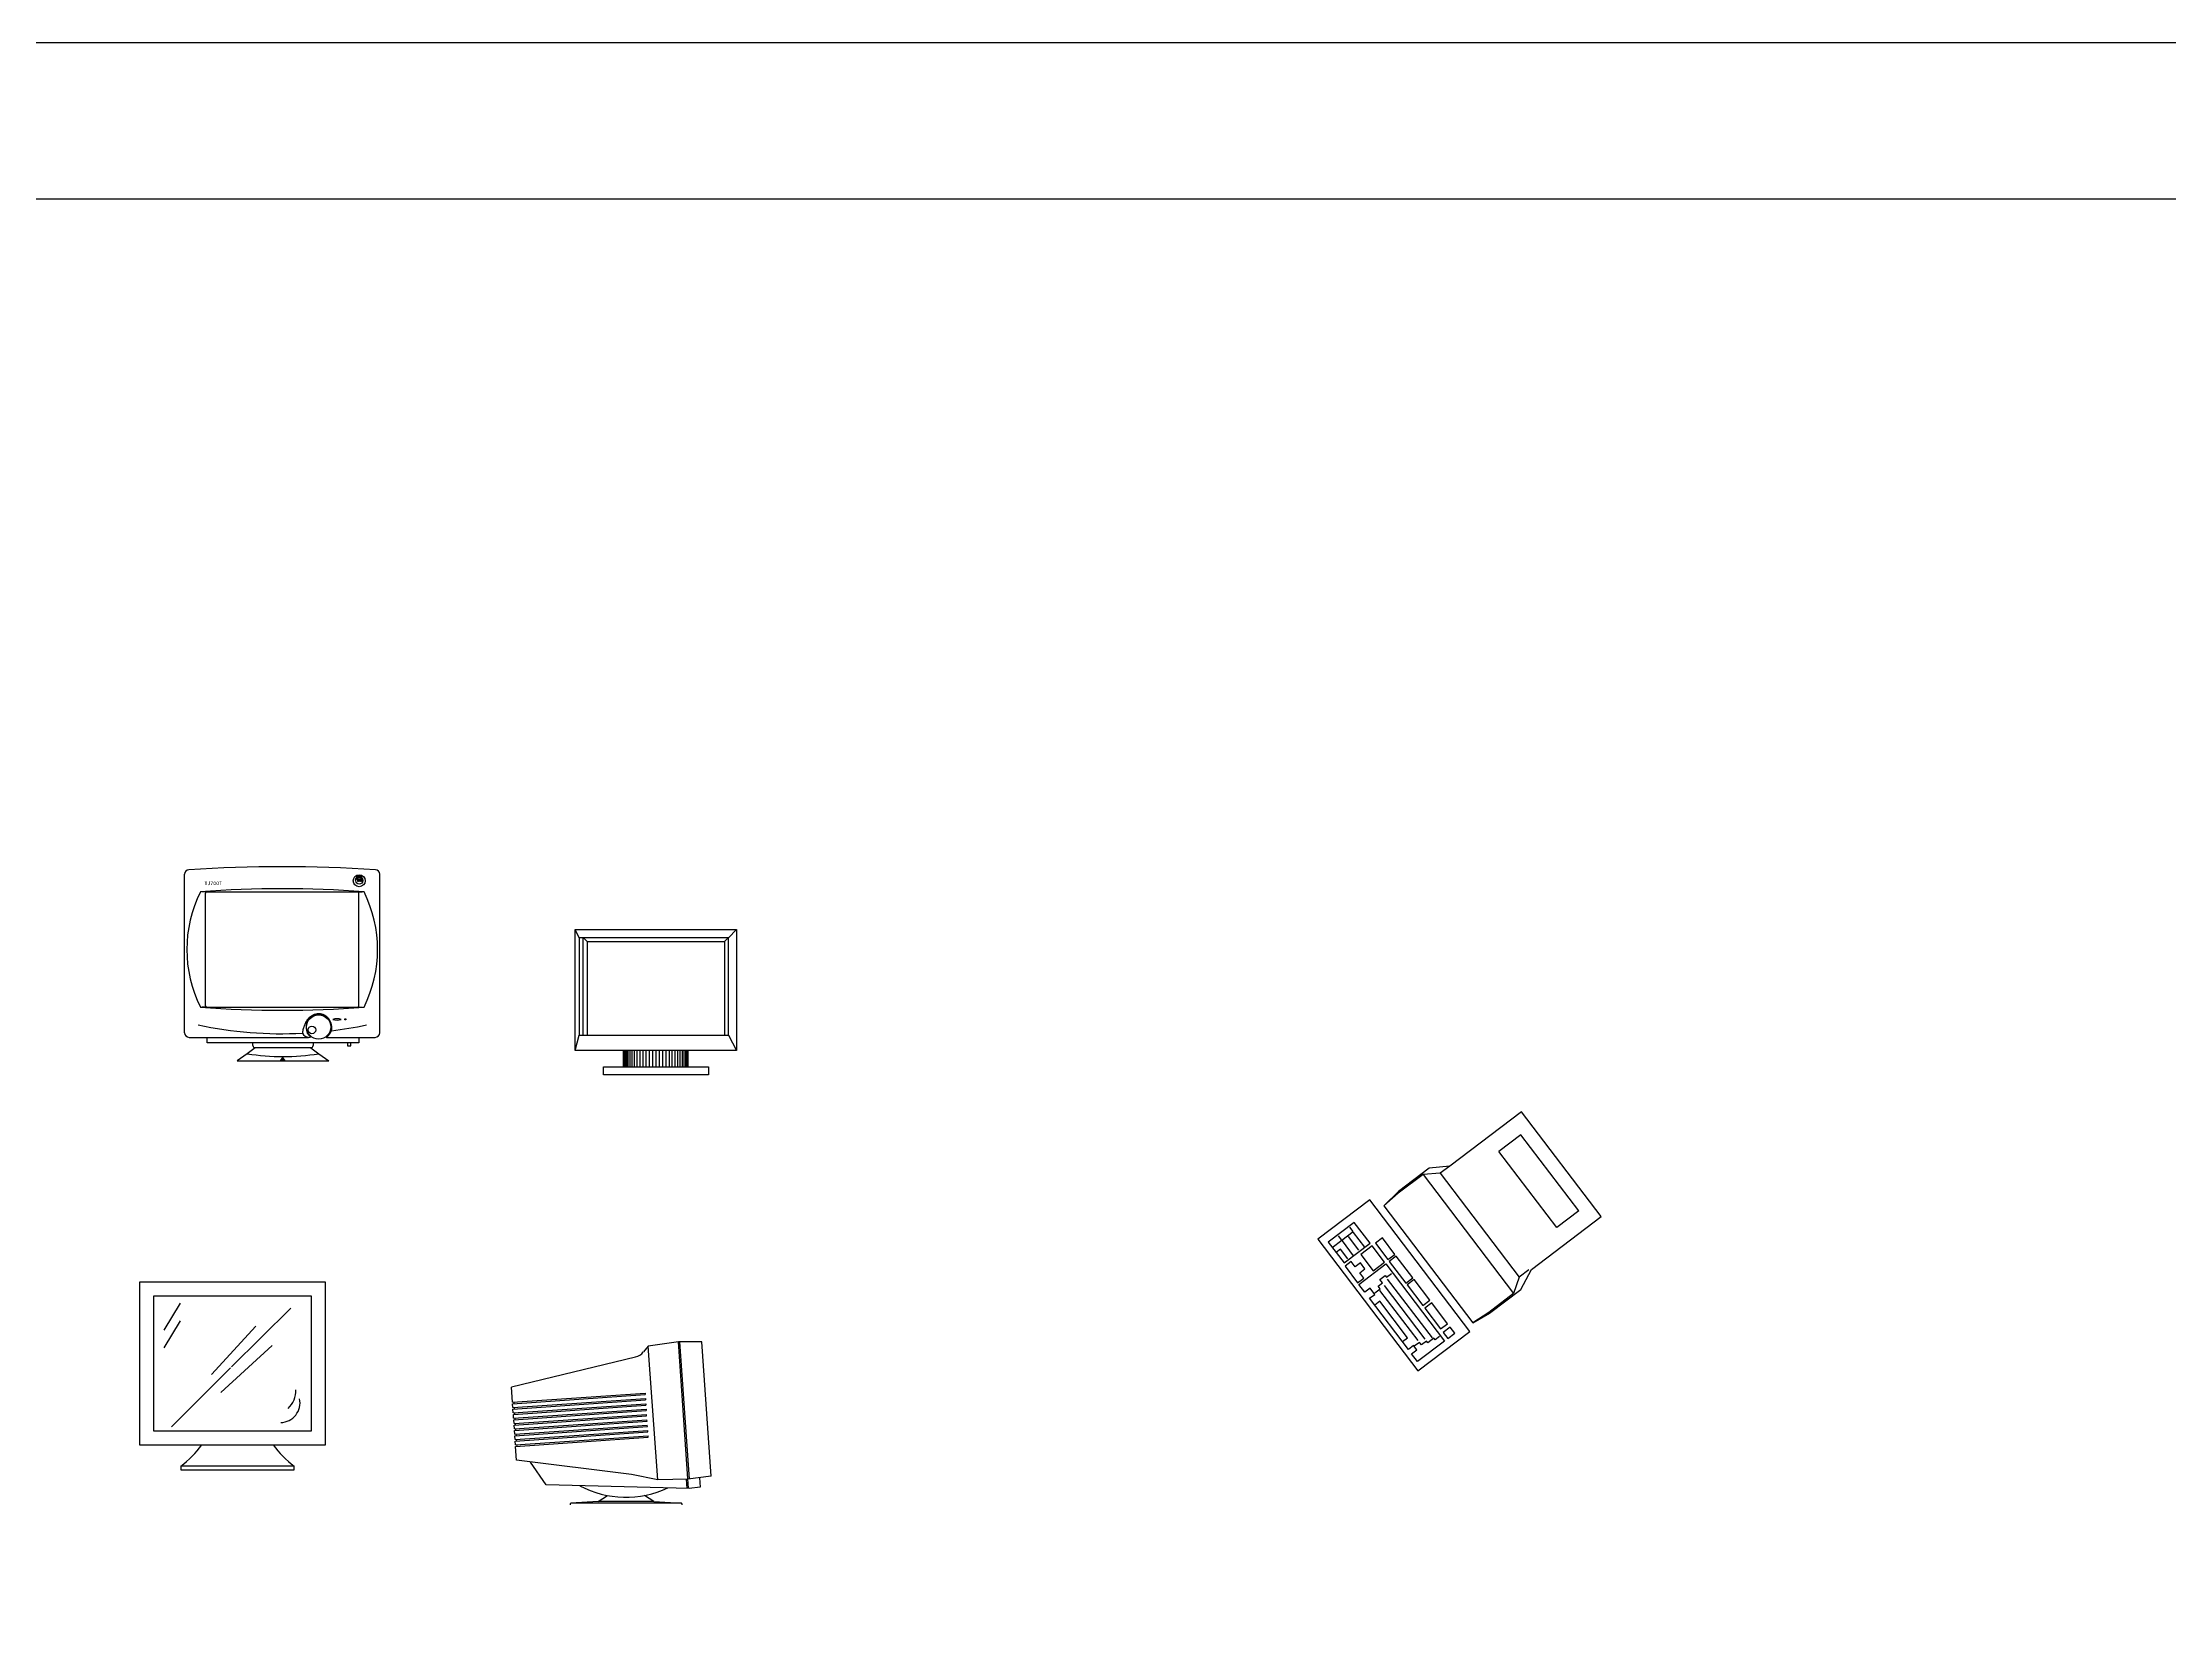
# Model space of a CAD drawing. Header units: inches. Extents: x 11.8 to 54.3, y 10.8 to 35.6.
# Drawn here: x 25.237 to 29.811, y 32.249 to 35.624 of the extents above; entities that cross this region are included whole.
import ezdxf

# ---------------------------------------------------------------- set-up
doc = ezdxf.new("R2010")
doc.units = ezdxf.units.IN
doc.header["$MEASUREMENT"] = 0
for name, color, linetype in [('02', 2, 'Continuous'), ('8', 8, 'Continuous'), ('kadrbm', 4, 'Continuous')]:
    doc.layers.add(name, color=color, linetype=linetype)
doc.styles.add('ROMANS', font='SimSun.ttf', dxfattribs={"height": 150})

# ---------------------------------------------------------------- blocks, each defined once
blk = doc.blocks.new('kadrbm')
at = {"layer": 'kadrbm', "color": 4}
blk.add_lwpolyline([(0, 0), (0, 24.7972), (21, 24.7972), (21, 0), (0, 0)], close=True, dxfattribs=at)
blk.add_lwpolyline([(20.6631, 0.3257), (20.6631, 24.4603), (0.3369, 24.4603), (0.3369, 0.3257), (20.6631, 0.3257)], dxfattribs=at)

msp = doc.modelspace()

# ---------------------------------------------------------------- hatches: boundary and pattern name
at = {"layer": '8'}
msp.add_hatch(color=256, dxfattribs=at).paths.add_polyline_path([(25.8046, 33.5062, -1), (25.8566, 33.5062, -0.260419), (25.8442, 33.484), (25.8458, 33.484, 0.381069), (25.8544, 33.5187, 0.513336), (25.8106, 33.5243, 0.418625), (25.813, 33.4846), (25.809, 33.484), (25.817, 33.484, -0.260419)])
h = msp.add_hatch(color=256, dxfattribs=at)
h.paths.add_polyline_path([(25.7489, 33.4337), (25.752, 33.4337), (25.7539, 33.4406)])
h.paths.add_polyline_path([(25.7539, 33.4406), (25.7559, 33.4337), (25.7589, 33.4337)])

# ---------------------------------------------------------------- linework, layer by layer
at = {"layer": '02'}
for p, q in [((25.5422, 33.494), (25.5422, 33.8347)), ((25.9622, 33.494), (25.9622, 33.8347)), ((25.5872, 33.552), (25.5872, 33.794)), ((25.5902, 33.797), (25.9142, 33.797)), ((25.9172, 33.552), (25.9172, 33.794)), ((26.3822, 33.4557), (26.3822, 33.7163)), ((26.3822, 33.7163), (26.7296, 33.7163)), ((26.3908, 33.6981), (26.3822, 33.7163)), ((26.7296, 33.7163), (26.7122, 33.6981)), ((26.7296, 33.7163), (26.7296, 33.4557)), ((26.3908, 33.6981), (26.3908, 33.4885)), ((26.7122, 33.6981), (26.3908, 33.6981)), ((26.3994, 33.4885), (26.3994, 33.6981)), ((26.4004, 33.6981), (26.4082, 33.6903)), ((26.4082, 33.6903), (26.7036, 33.6903)), ((26.4082, 33.6903), (26.4082, 33.4885)), ((26.7036, 33.6903), (26.7112, 33.6981)), ((26.7036, 33.6903), (26.7036, 33.4885)), ((26.7122, 33.4885), (26.7122, 33.6981)), ((25.5902, 33.549), (25.9142, 33.549)), ((26.3822, 33.4557), (26.3908, 33.4885)), ((26.3908, 33.4885), (26.7122, 33.4885)), ((26.7122, 33.4885), (26.7296, 33.4557)), ((25.5522, 33.484), (25.809, 33.484)), ((25.591, 33.472), (25.591, 33.484)), ((25.9168, 33.472), (25.591, 33.472)), ((25.6771, 33.4487), (25.6553, 33.4337)), ((25.6943, 33.4616), (25.6771, 33.4487)), ((25.6893, 33.4666), (25.6893, 33.472)), ((25.8136, 33.4616), (25.6943, 33.4616)), ((25.809, 33.484), (25.813, 33.4846)), ((25.8136, 33.4616), (25.8307, 33.4487)), ((25.8186, 33.472), (25.8186, 33.4666)), ((25.8307, 33.4487), (25.8525, 33.4337)), ((25.8475, 33.4839), (25.9522, 33.484)), ((25.9168, 33.484), (25.9168, 33.472)), ((26.7296, 33.4557), (26.3822, 33.4557)), ((26.4864, 33.4209), (26.4864, 33.4557)), ((26.4868, 33.4557), (26.4868, 33.4209)), ((26.4878, 33.4557), (26.4878, 33.4209)), ((26.4898, 33.4557), (26.4898, 33.4209)), ((26.4924, 33.4557), (26.4924, 33.4209)), ((26.4956, 33.4557), (26.4956, 33.4209)), ((26.4996, 33.4557), (26.4996, 33.4209)), ((26.5042, 33.4557), (26.5042, 33.4209)), ((26.5094, 33.4557), (26.5094, 33.4209)), ((26.515, 33.4557), (26.515, 33.4209)), ((26.5212, 33.4557), (26.5212, 33.4209)), ((26.5276, 33.4557), (26.5276, 33.4209)), ((26.5344, 33.4557), (26.5344, 33.4209)), ((26.5414, 33.4557), (26.5414, 33.4209)), ((26.5486, 33.4557), (26.5486, 33.4209)), ((26.5558, 33.4557), (26.5558, 33.4209)), ((26.5632, 33.4557), (26.5632, 33.4209)), ((26.5704, 33.4557), (26.5704, 33.4209)), ((26.5774, 33.4557), (26.5774, 33.4209)), ((26.5842, 33.4557), (26.5842, 33.4209)), ((26.5906, 33.4557), (26.5906, 33.4209)), ((26.5968, 33.4557), (26.5968, 33.4209)), ((26.6024, 33.4557), (26.6024, 33.4209)), ((26.6076, 33.4557), (26.6076, 33.4209)), ((26.6122, 33.4557), (26.6122, 33.4209)), ((26.616, 33.4557), (26.616, 33.4209)), ((26.6194, 33.4557), (26.6194, 33.4209)), ((26.622, 33.4557), (26.622, 33.4209)), ((26.6238, 33.4557), (26.6238, 33.4209)), ((26.625, 33.4557), (26.625, 33.4209)), ((26.6254, 33.4209), (26.6254, 33.4557)), ((25.6553, 33.4337), (25.8525, 33.4337)), ((25.7489, 33.4337), (25.7539, 33.4406)), ((25.7539, 33.4406), (25.752, 33.4337)), ((25.7539, 33.4406), (25.7559, 33.4337)), ((25.7589, 33.4337), (25.7539, 33.4406)), ((26.443, 33.4037), (26.443, 33.4209)), ((26.443, 33.4209), (26.6688, 33.4209)), ((26.6688, 33.4037), (26.443, 33.4037)), ((26.6688, 33.4209), (26.6688, 33.4037)), ((28.4175, 33.324), (28.2637, 33.2072)), ((28.5888, 33.0984), (28.4175, 33.324)), ((28.4163, 33.2746), (28.3691, 33.2387)), ((28.5409, 33.1105), (28.4163, 33.2746)), ((28.4937, 33.0747), (28.3691, 33.2387)), ((28.2061, 33.1893), (28.1528, 33.1488)), ((28.2189, 33.2023), (28.1533, 33.1524)), ((28.2432, 33.1916), (28.2061, 33.1893)), ((28.2061, 33.1893), (28.4008, 32.933)), ((28.2637, 33.2072), (28.2189, 33.2023)), ((28.2637, 33.2072), (28.2432, 33.1916)), ((28.2432, 33.1916), (28.413, 32.9681)), ((28.0915, 33.1348), (27.9796, 33.0499)), ((28.3067, 32.8515), (28.0915, 33.1348)), ((28.1533, 33.1524), (28.1216, 33.1219)), ((28.1528, 33.1488), (28.1216, 33.1219)), ((28.1216, 33.1219), (28.3132, 32.8697)), ((28.058, 33.0859), (28.0021, 33.0435)), ((28.0554, 33.0663), (28.0483, 33.0756)), ((28.092, 33.0412), (28.058, 33.0859)), ((28.4391, 32.9847), (28.5888, 33.0984)), ((28.5409, 33.1105), (28.4937, 33.0747)), ((27.9796, 33.0499), (28.1948, 32.7665)), ((28.0021, 33.0435), (28.0361, 32.9987)), ((28.0106, 33.0323), (28.0311, 33.0479)), ((28.0311, 33.0479), (28.024, 33.0572)), ((28.0311, 33.0479), (28.0554, 33.0663)), ((28.0566, 33.0143), (28.0325, 33.046)), ((28.0361, 32.9987), (28.092, 33.0412)), ((28.0682, 33.0261), (28.0456, 33.0559)), ((28.0808, 33.0327), (28.0568, 33.0644)), ((28.0963, 33.0356), (28.072, 33.0172)), ((28.1232, 33.0002), (28.0963, 33.0356)), ((28.1186, 33.0526), (28.1037, 33.0413)), ((28.1037, 33.0413), (28.1306, 33.0059)), ((28.1455, 33.0172), (28.1186, 33.0526)), ((28.0284, 33.0282), (28.0191, 33.0211)), ((28.044, 33.0077), (28.0284, 33.0282)), ((28.0515, 33.0016), (28.0385, 32.9917)), ((28.0385, 32.9917), (28.0654, 32.9563)), ((28.06, 32.9904), (28.0515, 33.0016)), ((28.0712, 32.9989), (28.06, 32.9904)), ((28.0682, 32.9526), (28.126, 32.9965)), ((28.0699, 32.9774), (28.0811, 32.9859)), ((28.0811, 32.9859), (28.0712, 32.9989)), ((28.072, 33.0172), (28.0989, 32.9818)), ((28.0989, 32.9818), (28.1232, 33.0002)), ((28.126, 32.9965), (28.252, 32.8306)), ((28.1306, 33.0059), (28.1455, 33.0172)), ((28.1484, 33.0135), (28.1335, 33.0021)), ((28.1335, 33.0021), (28.1689, 32.9555)), ((28.1838, 32.9669), (28.1484, 33.0135)), ((28.4167, 32.9419), (28.4391, 32.9847)), ((25.4451, 32.9574), (25.4451, 32.6074)), ((25.8451, 32.9574), (25.4451, 32.9574)), ((25.8451, 32.6074), (25.8451, 32.9574)), ((28.0654, 32.9563), (28.0784, 32.9662)), ((28.081, 32.9358), (28.0682, 32.9526)), ((28.0784, 32.9662), (28.0699, 32.9774)), ((28.0921, 32.9443), (28.081, 32.9358)), ((28.1021, 32.9312), (28.0921, 32.9443)), ((28.1025, 32.9345), (28.1137, 32.943)), ((28.1094, 32.9486), (28.1188, 32.9557)), ((28.1137, 32.943), (28.1094, 32.9486)), ((28.1131, 32.9632), (28.1243, 32.9716)), ((28.1188, 32.9557), (28.1131, 32.9632)), ((28.1954, 32.8316), (28.1132, 32.9397)), ((28.2108, 32.8345), (28.123, 32.9501)), ((28.1243, 32.9716), (28.1271, 32.9679)), ((28.1271, 32.9679), (28.1383, 32.9764)), ((28.2262, 32.8374), (28.1299, 32.9642)), ((28.1689, 32.9555), (28.1838, 32.9669)), ((28.1866, 32.9631), (28.1717, 32.9518)), ((28.1717, 32.9518), (28.2057, 32.9071)), ((28.2206, 32.9184), (28.1866, 32.9631)), ((28.3491, 32.8905), (28.4167, 32.9419)), ((28.413, 32.9681), (28.4008, 32.933)), ((28.4335, 32.9837), (28.413, 32.9681)), ((25.4751, 32.9274), (25.4751, 32.6374)), ((25.8151, 32.9274), (25.4751, 32.9274)), ((25.5328, 32.9121), (25.4974, 32.8545)), ((25.771, 32.9016), (25.643, 32.7752)), ((25.8151, 32.6374), (25.8151, 32.9274)), ((28.0909, 32.9228), (28.1021, 32.9312)), ((28.1744, 32.8128), (28.0909, 32.9228)), ((28.1134, 32.9163), (28.1022, 32.9078)), ((28.1729, 32.838), (28.1134, 32.9163)), ((28.2057, 32.9071), (28.2206, 32.9184)), ((28.2248, 32.9128), (28.2099, 32.9015)), ((28.2099, 32.9015), (28.2439, 32.8567)), ((28.2588, 32.8681), (28.2248, 32.9128)), ((28.3475, 32.8925), (28.3132, 32.8697)), ((28.4008, 32.933), (28.3475, 32.8925)), ((25.5328, 32.8741), (25.4974, 32.8165)), ((25.6955, 32.8626), (25.5999, 32.759)), ((28.1948, 32.7665), (28.3067, 32.8515)), ((28.2439, 32.8567), (28.2588, 32.8681)), ((28.2645, 32.8606), (28.2496, 32.8493)), ((28.2496, 32.8493), (28.2595, 32.8362)), ((28.2595, 32.8362), (28.2744, 32.8476)), ((28.2744, 32.8476), (28.2645, 32.8606)), ((28.3132, 32.8697), (28.3491, 32.8905)), ((25.7306, 32.8209), (25.6201, 32.72)), ((26.5397, 32.8194), (26.529, 32.8072)), ((26.6045, 32.8288), (26.5397, 32.8194)), ((26.5599, 32.532), (26.5397, 32.8194)), ((26.6546, 32.8293), (26.6045, 32.8288)), ((26.6263, 32.5137), (26.6045, 32.8288)), ((26.6279, 32.5337), (26.6075, 32.829)), ((26.6746, 32.54), (26.6546, 32.8293)), ((28.1617, 32.8295), (28.1729, 32.838)), ((28.1856, 32.8213), (28.1744, 32.8128)), ((28.1815, 32.8035), (28.1927, 32.8119)), ((28.1942, 32.7867), (28.1815, 32.8035)), ((28.1927, 32.8119), (28.1856, 32.8213)), ((28.1982, 32.8279), (28.187, 32.8194)), ((28.252, 32.8306), (28.1942, 32.7867)), ((28.2024, 32.8223), (28.1982, 32.8279)), ((28.2136, 32.8308), (28.2024, 32.8223)), ((28.2165, 32.8271), (28.2136, 32.8308)), ((28.2295, 32.837), (28.2165, 32.8271)), ((28.2323, 32.8333), (28.2295, 32.837)), ((28.2417, 32.8403), (28.2323, 32.8333)), ((25.641, 32.7732), (25.5138, 32.646)), ((26.5123, 32.7964), (26.2454, 32.7318)), ((26.2476, 32.699), (26.2454, 32.7319)), ((26.2476, 32.699), (26.5327, 32.7187)), ((26.2478, 32.696), (26.5329, 32.7157)), ((26.5327, 32.7187), (26.5329, 32.7157)), ((26.2484, 32.6875), (26.2478, 32.696)), ((26.2484, 32.6875), (26.5335, 32.7072)), ((26.2486, 32.6845), (26.5337, 32.7042)), ((26.2492, 32.676), (26.2486, 32.6845)), ((26.2492, 32.676), (26.5343, 32.6958)), ((26.2494, 32.6731), (26.5345, 32.6928)), ((26.25, 32.6646), (26.2494, 32.6731)), ((26.25, 32.6646), (26.5351, 32.6843)), ((26.2501, 32.6992), (26.2503, 32.6962)), ((26.2502, 32.6616), (26.5353, 32.6813)), ((26.2508, 32.6531), (26.5359, 32.6728)), ((26.2509, 32.6877), (26.2511, 32.6847)), ((26.251, 32.6501), (26.5361, 32.6698)), ((26.2517, 32.6762), (26.2519, 32.6732)), ((26.2525, 32.6647), (26.2527, 32.6618)), ((26.5335, 32.7072), (26.5337, 32.7042)), ((26.5343, 32.6958), (26.5345, 32.6928)), ((26.5351, 32.6843), (26.5353, 32.6813)), ((26.5361, 32.6698), (26.5359, 32.6728)), ((25.4751, 32.6374), (25.8151, 32.6374)), ((26.2508, 32.6531), (26.2502, 32.6616)), ((26.2516, 32.6416), (26.251, 32.6501)), ((26.2516, 32.6416), (26.5367, 32.6614)), ((26.2518, 32.6386), (26.5369, 32.6584)), ((26.2524, 32.6302), (26.2518, 32.6386)), ((26.2524, 32.6302), (26.5375, 32.6499)), ((26.2526, 32.6272), (26.5377, 32.6469)), ((26.2532, 32.6187), (26.2526, 32.6272)), ((26.2532, 32.6187), (26.5383, 32.6384)), ((26.2533, 32.6533), (26.2535, 32.6503)), ((26.2534, 32.6157), (26.5385, 32.6354)), ((26.254, 32.6072), (26.5391, 32.6269)), ((26.2541, 32.6418), (26.2543, 32.6388)), ((26.2542, 32.6042), (26.5393, 32.6239)), ((26.2549, 32.6303), (26.2551, 32.6273)), ((26.2557, 32.6189), (26.2559, 32.6159)), ((26.5369, 32.6584), (26.5367, 32.6614)), ((26.5377, 32.6469), (26.5375, 32.6499)), ((26.5385, 32.6354), (26.5383, 32.6384)), ((26.5393, 32.6239), (26.5391, 32.6269)), ((25.4451, 32.6074), (25.8451, 32.6074)), ((26.254, 32.6072), (26.2534, 32.6157)), ((26.2563, 32.5743), (26.2542, 32.6042)), ((26.5035, 32.5437), (26.2563, 32.5743)), ((26.2565, 32.6074), (26.2567, 32.6044)), ((25.5341, 32.5534), (25.7779, 32.5534)), ((26.3201, 32.5212), (26.2866, 32.5705)), ((26.5599, 32.532), (26.5035, 32.5437)), ((26.625, 32.5335), (26.5599, 32.532)), ((26.6233, 32.5135), (26.6219, 32.5335)), ((26.6746, 32.54), (26.625, 32.5335)), ((26.6498, 32.5368), (26.6512, 32.5168)), ((26.6275, 32.5137), (26.3201, 32.5212)), ((26.4318, 32.4857), (26.3728, 32.4818)), ((26.6112, 32.4817), (26.373, 32.4818)), ((26.4318, 32.4857), (26.4518, 32.4987)), ((26.5518, 32.4857), (26.4318, 32.4857)), ((26.5518, 32.4857), (26.5318, 32.4987)), ((26.5518, 32.4857), (26.6109, 32.4818)), ((26.6512, 32.5168), (26.6275, 32.5137)), ((26.3718, 32.4808), (26.3718, 32.4787)), ((26.6118, 32.4808), (26.6118, 32.4787))]:
    msp.add_line(p, q, dxfattribs=at)
for points in [[(25.9128, 33.825), (25.9229, 33.825), (25.9234, 33.824), (25.916, 33.824), (25.916, 33.8192), (25.9148, 33.8192), (25.9148, 33.824), (25.9123, 33.824)], [(25.8998, 33.472), (25.8928, 33.472), (25.8928, 33.4657), (25.8998, 33.4657)]]:
    msp.add_lwpolyline(points, close=True, dxfattribs=at)
msp.add_lwpolyline([(25.919, 33.8233), (25.919, 33.8228, 0.809993), (25.919, 33.8199), (25.919, 33.8193, -0.869563), (25.919, 33.8233)], format="xyb", dxfattribs=at)
for points in [[(25.9216, 33.8235), (25.922, 33.8235, -0.414214), (25.923, 33.8225), (25.923, 33.8202, -0.414214), (25.922, 33.8192), (25.9216, 33.8192, -0.414214), (25.9206, 33.8202), (25.9206, 33.8225, -0.414214)], [(25.9216, 33.823), (25.922, 33.823, -0.414214), (25.9225, 33.8225), (25.9225, 33.8202, -0.414214), (25.922, 33.8197), (25.9216, 33.8197, -0.414214), (25.9211, 33.8202), (25.9211, 33.8225, -0.414214)]]:
    msp.add_lwpolyline(points, format="xyb", close=True, dxfattribs=at)
for points in [[(25.5902, 33.797), (25.5792, 33.797)], [(25.9142, 33.797), (25.9252, 33.797)], [(25.5902, 33.549), (25.5792, 33.549)], [(25.8475, 33.4839), (25.8512, 33.4875), (25.854, 33.4909), (25.8561, 33.4939), (25.8575, 33.4966), (25.8583, 33.4992), (25.8588, 33.5015), (25.8589, 33.5037), (25.8588, 33.5057), (25.8587, 33.5076), (25.8584, 33.5094), (25.8581, 33.5112), (25.8578, 33.5129), (25.8573, 33.5145), (25.8568, 33.516), (25.8562, 33.5175), (25.8556, 33.5189), (25.8548, 33.5203), (25.854, 33.5217), (25.8531, 33.5229), (25.8521, 33.5242), (25.8511, 33.5254), (25.8501, 33.5265), (25.849, 33.5276), (25.8478, 33.5285), (25.8467, 33.5295), (25.8455, 33.5303), (25.8443, 33.5311), (25.843, 33.5317), (25.8417, 33.5324), (25.8403, 33.5329), (25.8389, 33.5333), (25.8374, 33.5337), (25.8359, 33.534), (25.8343, 33.5343), (25.8326, 33.5344), (25.831, 33.5344), (25.8293, 33.5344), (25.8276, 33.5343), (25.826, 33.5341), (25.8244, 33.5338), (25.8228, 33.5334), (25.8213, 33.533), (25.8198, 33.5324), (25.8184, 33.5318), (25.8171, 33.5311), (25.8158, 33.5304), (25.8146, 33.5297), (25.8135, 33.5289), (25.8124, 33.5282), (25.8114, 33.5274), (25.8105, 33.5266), (25.8096, 33.5257), (25.8088, 33.5249), (25.8081, 33.5241), (25.8073, 33.5232), (25.8067, 33.5224), (25.806, 33.5216), (25.8054, 33.5207), (25.8049, 33.5198), (25.8043, 33.519), (25.8038, 33.5181), (25.8033, 33.5173), (25.8029, 33.5164), (25.8025, 33.5156), (25.8021, 33.5147), (25.8017, 33.5139), (25.8013, 33.513), (25.8009, 33.5122), (25.8006, 33.5113), (25.8002, 33.5105), (25.7999, 33.5096), (25.7995, 33.5087), (25.7992, 33.5077), (25.7988, 33.5068), (25.7985, 33.5058), (25.7981, 33.5048), (25.7978, 33.5038), (25.7975, 33.5028), (25.7972, 33.5017), (25.7969, 33.5007), (25.7967, 33.4996), (25.7965, 33.4986), (25.7964, 33.4976), (25.7962, 33.4965), (25.7961, 33.4955), (25.796, 33.4946), (25.796, 33.4937), (25.7959, 33.4929)], [(25.9142, 33.549), (25.9252, 33.549)], [(25.7779, 32.5534), (25.7779, 32.5615), (25.5341, 32.5615), (25.5341, 32.5534)]]:
    msp.add_lwpolyline(points, dxfattribs=at)
for centre, radius in [((25.9179, 33.8209), 0.013), ((25.9179, 33.8209), 0.00742), ((25.8306, 33.5062), 0.026), ((25.8162, 33.4999), 0.008), ((25.8881, 33.5227), 0.00122)]:
    msp.add_circle(centre, radius, dxfattribs=at)
for centre, radius, start, end in [((25.5522, 33.8347), 0.01, 93.6478, 180), ((25.7522, 30.6975), 3.1535, 86.3522, 93.6478), ((25.9178, 33.821), 0.00883, 6.9354, 171.7399), ((25.9174, 33.8218), 0.0103, 46.4636, 130.167), ((25.9522, 33.8347), 0.01, 0, 86.3522), ((25.8252, 33.673), 0.2782, 153.5269, 206.4731), ((25.7522, 31.5109), 2.2929, 85.5977, 94.4023), ((25.5902, 33.794), 0.003, 90, 180), ((25.9142, 33.794), 0.003, 0, 90), ((25.6792, 33.673), 0.2782, 333.5269, 26.4731), ((25.7522, 35.8352), 2.2929, 265.5977, 274.4023), ((25.5902, 33.552), 0.003, 180, 270), ((25.9142, 33.552), 0.003, 270, 0), ((25.5522, 33.494), 0.01, 180, 270), ((25.7522, 34.3698), 0.878, 258.1031, 272.8515), ((25.8106, 33.5006), 0.0166, 207.5192, 264.4684), ((25.8313, 33.5056), 0.0279, 138.0153, 228.8769), ((25.8305, 33.5057), 0.0272, 28.3649, 137.0571), ((25.8307, 33.5062), 0.0268, 304.1981, 27.7295), ((25.7522, 34.3698), 0.878, 276.9197, 281.8969), ((25.8702, 33.499), 0.0251, 69.5459, 110.4541), ((25.8702, 33.5461), 0.0251, 249.5459, 290.4541), ((25.9522, 33.494), 0.01, 270, 0), ((25.7539, 33.9281), 0.4855, 260.8972, 279.1028), ((25.6943, 33.4666), 0.005, 180, 270), ((25.8136, 33.4666), 0.005, 270, 0), ((26.5052, 32.8256), 0.03, 283.6022, 322.3378), ((25.7303, 32.7239), 0.0515, 311.9548, 2.5121), ((25.7482, 32.6978), 0.0423, 271.0994, 11.8976), ((25.3948, 32.7444), 0.2299, 307.286, 323.4184), ((25.9172, 32.7444), 0.2299, 216.5816, 232.714), ((26.3728, 32.4808), 0.001, 93.8141, 180), ((26.4918, 32.7073), 0.2126, 242.0733, 295.0495), ((26.6108, 32.4808), 0.001, 0, 86.1859)]:
    msp.add_arc(centre, radius, start, end, dxfattribs=at)

# ---------------------------------------------------------------- block references
at = {"layer": 'kadrbm'}
msp.add_blockref('kadrbm', (11.7783, 10.8267), dxfattribs=at)

# ---------------------------------------------------------------- texts
at = {"layer": '02', "style": 'ROMANS'}
msp.add_text('XJ700T', height=0.008, dxfattribs=at).set_placement((25.5851, 33.8114))

doc.saveas('drawing.dxf')
